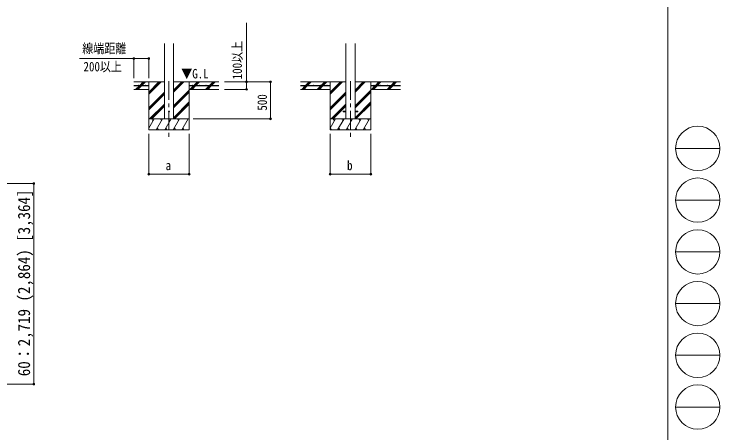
# Model space of a CAD drawing. Units: millimetres at full size, sheet at 1:50; details may follow other scales. Extents: x -14053 to 14053, y -9700 to 9700.
# Drawn here: x 4497 to 14053, y -5600 to 67 of the extents above; entities that cross this region are included whole.
import ezdxf
from ezdxf.enums import TextEntityAlignment as Align

# ---------------------------------------------------------------- set-up
doc = ezdxf.new("R2010")
doc.units = ezdxf.units.MM
doc.header["$LTSCALE"] = 50
doc.header["$PDMODE"] = 32
doc.header["$PDSIZE"] = 25
doc.linetypes.add('CHAIN1', pattern=[8, 5, -1, 1, -1])
for name, color, linetype, lineweight in [('0-8_外構', 6, 'Continuous', 5), ('0-E_枠', 7, 'Continuous', 9), ('F-0_ﾚｲﾔ240', 7, 'Continuous', 9)]:
    doc.layers.add(name, color=color, linetype=linetype, lineweight=lineweight)
doc.styles.add('ＭＳ ゴシック', font='')
doc.styles.get('ＭＳ ゴシック').set_extended_font_data('MS Gothic')

msp = doc.modelspace()

# ---------------------------------------------------------------- linework, layer by layer
at = {"layer": '0-8_外構'}
for p, q in [((4762.79, -2226.85), (3511.79, -2226.85)), ((4762.79, -4939.03), (4762.79, -2226.85)), ((4762.79, -4939.03), (3511.79, -4939.03))]:
    msp.add_line(p, q, dxfattribs=at)
for p in [(4762.79, -2226.85), (4762.79, -4939.03)]:
    msp.add_point(p, dxfattribs=at)
at = {"layer": '0-E_枠', "color": 6, "lineweight": 5}
for p, q in [((7645.48, -52.38), (7645.48, -950.89)), ((6119.48, -535.63), (6119.48, -800.89)), ((6319.48, -535.63), (6119.48, -535.63)), ((6319.48, -535.63), (6319.48, -800.89)), ((7969.48, -850.89), (7344.48, -850.89)), ((7645.48, -950.89), (7344.48, -950.89)), ((6319.48, -2100.89), (6319.48, -1550.89)), ((6869.48, -2100.89), (6869.48, -1550.89)), ((8776.87, -2100.89), (8776.87, -1550.89)), ((9326.87, -2100.89), (9326.87, -1550.89)), ((6319.48, -2100.89), (6869.48, -2100.89)), ((8776.87, -2100.89), (9326.87, -2100.89))]:
    msp.add_line(p, q, dxfattribs=at)
at = {"layer": '0-E_枠', "color": 4, "lineweight": 13}
for p, q in [((6531.98, -1350.89), (6531.98, -332.79)), ((6656.98, -1350.89), (6656.98, -332.79)), ((8989.37, -332.79), (8989.37, -1350.89)), ((9114.37, -332.79), (9114.37, -1350.89)), ((8951.87, -1246.39), (8951.87, -1255.39)), ((8951.87, -1246.39), (8989.37, -1246.39)), ((8951.87, -1255.39), (8989.37, -1255.39)), ((9114.37, -1246.39), (9151.87, -1246.39)), ((9114.37, -1255.39), (9151.87, -1255.39)), ((9151.87, -1246.39), (9151.87, -1255.39))]:
    msp.add_line(p, q, dxfattribs=at)
at = {"layer": '0-E_枠', "color": 6, "lineweight": 18}
msp.add_line((6119.48, -535.63), (5381.93, -535.63), dxfattribs=at)
at = {"layer": '0-E_枠'}
for p, q in [((6531.98, -850.89), (6119.48, -850.89)), ((6198.45, -898.39), (6245.95, -850.89)), ((6212.59, -898.39), (6260.09, -850.89)), ((6226.73, -898.39), (6274.23, -850.89)), ((6319.48, -850.89), (6319.48, -1500.89)), ((6319.48, -1017.77), (6486.36, -850.89)), ((6319.48, -1003.63), (6472.22, -850.89)), ((6319.48, -989.48), (6458.08, -850.89)), ((6656.98, -988.64), (6794.73, -850.89)), ((6656.98, -974.49), (6780.59, -850.89)), ((6656.98, -960.35), (6766.45, -850.89)), ((6656.98, -850.89), (7269.48, -850.89)), ((6869.48, -850.89), (6869.48, -1500.89)), ((6931.08, -898.39), (6978.58, -850.89)), ((6945.22, -898.39), (6992.72, -850.89)), ((6959.36, -898.39), (7006.86, -850.89)), ((7143.21, -898.39), (7190.71, -850.89)), ((7157.35, -898.39), (7204.85, -850.89)), ((7171.5, -898.39), (7219, -850.89)), ((8989.37, -850.89), (8376.87, -850.89)), ((8443.7, -898.39), (8491.2, -850.89)), ((8462.7, -893.53), (8505.35, -850.89)), ((8471.99, -898.39), (8519.49, -850.89)), ((8655.84, -898.39), (8703.34, -850.89)), ((8669.98, -898.39), (8717.48, -850.89)), ((8684.12, -898.39), (8731.62, -850.89)), ((8776.87, -850.89), (8776.87, -1500.89)), ((8776.87, -1017.77), (8943.75, -850.89)), ((8776.87, -1003.63), (8929.61, -850.89)), ((8776.87, -989.48), (8915.47, -850.89)), ((9114.37, -988.64), (9252.12, -850.89)), ((9114.37, -974.49), (9237.98, -850.89)), ((9114.37, -960.35), (9223.84, -850.89)), ((9114.37, -850.89), (9726.87, -850.89)), ((9326.87, -850.89), (9326.87, -1500.89)), ((9388.47, -898.39), (9435.97, -850.89)), ((9402.61, -898.39), (9450.11, -850.89)), ((9416.75, -898.39), (9464.25, -850.89)), ((9600.6, -898.39), (9648.1, -850.89)), ((9614.74, -898.39), (9662.24, -850.89)), ((9628.89, -898.39), (9676.39, -850.89)), ((6319.48, -950.89), (6119.48, -950.89)), ((6147.35, -949.48), (6193.45, -903.39)), ((6160.09, -950.89), (6207.59, -903.39)), ((6174.23, -950.89), (6221.73, -903.39)), ((6869.48, -950.89), (7269.48, -950.89)), ((6878.58, -950.89), (6926.08, -903.39)), ((6892.72, -950.89), (6940.22, -903.39)), ((6906.86, -950.89), (6954.36, -903.39)), ((7090.71, -950.89), (7138.21, -903.39)), ((7104.85, -950.89), (7152.35, -903.39)), ((7119, -950.89), (7166.5, -903.39)), ((8776.87, -950.89), (8376.87, -950.89)), ((8391.2, -950.89), (8438.7, -903.39)), ((8405.35, -950.89), (8452.85, -903.39)), ((8419.49, -950.89), (8466.99, -903.39)), ((8604.74, -949.48), (8650.84, -903.39)), ((8617.48, -950.89), (8664.98, -903.39)), ((8631.62, -950.89), (8679.12, -903.39)), ((9326.87, -950.89), (9726.87, -950.89)), ((9335.97, -950.89), (9383.47, -903.39)), ((9350.11, -950.89), (9397.61, -903.39)), ((9364.25, -950.89), (9411.75, -903.39)), ((9548.1, -950.89), (9595.6, -903.39)), ((9562.24, -950.89), (9609.74, -903.39)), ((9576.38, -950.89), (9623.89, -903.39)), ((6319.48, -1201.61), (6531.98, -989.12)), ((6319.48, -1215.76), (6531.98, -1003.26)), ((6319.48, -1229.9), (6531.98, -1017.4)), ((6656.98, -1172.48), (6869.48, -959.98)), ((6656.98, -1186.62), (6869.48, -974.13)), ((6656.98, -1200.77), (6869.48, -988.27)), ((8776.87, -1201.61), (8989.37, -989.12)), ((8776.87, -1215.76), (8989.37, -1003.26)), ((8776.87, -1229.9), (8989.37, -1017.4)), ((9114.37, -1172.48), (9326.87, -959.98)), ((9114.37, -1186.62), (9326.87, -974.13)), ((9114.37, -1200.77), (9326.87, -988.27)), ((6656.98, -1334.61), (6869.48, -1122.11)), ((6656.98, -1348.75), (6869.48, -1136.26)), ((9114.37, -1334.61), (9326.87, -1122.11)), ((9114.37, -1348.75), (9326.87, -1136.26)), ((6332.34, -1350.89), (6531.98, -1151.25)), ((6346.48, -1350.89), (6531.98, -1165.39)), ((6360.63, -1350.89), (6531.98, -1179.53)), ((6668.99, -1350.89), (6869.48, -1150.4)), ((8789.73, -1350.89), (8989.37, -1151.25)), ((8803.87, -1350.89), (8989.37, -1165.39)), ((8818.02, -1350.89), (8989.37, -1179.53)), ((9126.38, -1350.89), (9326.87, -1150.4)), ((6869.48, -1350.89), (6319.48, -1350.89)), ((6319.48, -1476.34), (6391.91, -1350.89)), ((6376.91, -1376.87), (6361.91, -1350.89)), ((6420.78, -1500.89), (6507.38, -1350.89)), ((6492.38, -1376.87), (6477.38, -1350.89)), ((6536.25, -1500.89), (6622.85, -1350.89)), ((6607.85, -1376.87), (6592.85, -1350.89)), ((6651.72, -1500.89), (6738.32, -1350.89)), ((6723.32, -1376.87), (6708.32, -1350.89)), ((6767.19, -1500.89), (6853.79, -1350.89)), ((6823.79, -1350.89), (6823.79, -1350.89)), ((9326.87, -1350.89), (8776.87, -1350.89)), ((8776.87, -1476.34), (8849.3, -1350.89)), ((8834.3, -1376.87), (8819.3, -1350.89)), ((8878.17, -1500.89), (8964.77, -1350.89)), ((8949.77, -1376.87), (8934.77, -1350.89)), ((8993.64, -1500.89), (9080.24, -1350.89)), ((9065.24, -1376.87), (9050.24, -1350.89)), ((9109.11, -1500.89), (9195.71, -1350.89)), ((9180.71, -1376.87), (9165.71, -1350.89)), ((9224.58, -1500.89), (9311.18, -1350.89)), ((9296.18, -1376.87), (9281.18, -1350.89)), ((6319.48, -1500.89), (6869.48, -1500.89)), ((6435.78, -1474.91), (6450.78, -1500.89)), ((6551.25, -1474.91), (6566.25, -1500.89)), ((6666.72, -1474.91), (6681.72, -1500.89)), ((6782.19, -1474.91), (6797.19, -1500.89)), ((8776.87, -1500.89), (9326.87, -1500.89)), ((8777.7, -1474.91), (8792.7, -1500.89)), ((8893.17, -1474.91), (8908.17, -1500.89)), ((9008.64, -1474.91), (9023.64, -1500.89)), ((9124.11, -1474.91), (9139.11, -1500.89)), ((9239.58, -1474.91), (9254.58, -1500.89))]:
    msp.add_line(p, q, dxfattribs=at)
at = {"layer": '0-E_枠', "linetype": 'CHAIN1'}
for p, q in [((6594.48, -841.68), (6594.48, -1600.89)), ((9051.87, -841.68), (9051.87, -1600.89))]:
    msp.add_line(p, q, dxfattribs=at)
at = {"layer": '0-E_枠', "color": 3, "lineweight": 20}
for p, q in [((6319.48, -898.39), (6119.48, -898.39)), ((6319.48, -903.39), (6119.48, -903.39)), ((6319.48, -898.39), (6319.48, -903.39)), ((6869.48, -898.39), (7269.48, -898.39)), ((6869.48, -898.39), (6869.48, -903.39)), ((6869.48, -903.39), (7269.48, -903.39)), ((8776.87, -898.39), (8376.87, -898.39)), ((8776.87, -903.39), (8376.87, -903.39)), ((8457.85, -898.39), (8459.51, -896.72)), ((8776.87, -898.39), (8776.87, -903.39)), ((9326.87, -898.39), (9726.87, -898.39)), ((9326.87, -898.39), (9326.87, -903.39)), ((9326.87, -903.39), (9726.87, -903.39))]:
    msp.add_line(p, q, dxfattribs=at)
at = {"layer": '0-E_枠', "color": 6, "lineweight": 5}
msp.add_lwpolyline([(7969.48, -850.89), (7969.48, -1350.89), (6919.48, -1350.89)], dxfattribs=at)
at = {"layer": '0-E_枠', "color": 3, "lineweight": 20}
for centre in [(6184.48, -895.89), (6274.48, -895.89), (6914.48, -895.89), (7004.48, -895.89), (7094.48, -895.89), (7184.48, -895.89), (8461.87, -895.89), (8551.87, -895.89), (8641.87, -895.89), (8731.87, -895.89), (9371.87, -895.89), (9461.87, -895.89), (9551.87, -895.89), (9641.87, -895.89)]:
    msp.add_circle(centre, 2.5, dxfattribs=at)
at = {"layer": '0-E_枠'}
msp.add_circle((6594.48, -1250.89), 5, dxfattribs=at)
at = {"layer": '0-E_枠', "color": 6}
for p in [(6119.48, -535.63), (6319.48, -535.63), (7645.48, -850.89), (7969.48, -850.89), (7645.48, -950.89), (7969.48, -1350.89), (6319.48, -2100.89), (6869.48, -2100.89), (8776.87, -2100.89), (9326.87, -2100.89)]:
    msp.add_point(p, dxfattribs=at)
at = {"layer": 'F-0_ﾚｲﾔ240', "color": 5}
msp.add_line((13346.57, 9700), (13346.57, -9700), dxfattribs=at)
at = {"layer": 'F-0_ﾚｲﾔ240', "color": 4, "lineweight": 13}
for p, q in [((13453.43, -1750), (14053.43, -1750)), ((13453.43, -2450), (14053.43, -2450)), ((13453.43, -3150), (14053.43, -3150)), ((13453.43, -3850), (14053.43, -3850)), ((13453.43, -4550), (14053.43, -4550)), ((13453.43, -5250), (14053.43, -5250))]:
    msp.add_line(p, q, dxfattribs=at)
for centre in [(13753.42, -1750), (13753.42, -2450), (13753.42, -3150), (13753.42, -3850), (13753.42, -4550), (13753.42, -5250)]:
    msp.add_circle(centre, 300, dxfattribs=at)

# ---------------------------------------------------------------- texts
at = {"layer": '0-8_外構', "color": 7, "style": 'ＭＳ ゴシック', "width": 0.9}
msp.add_text('60：2,719 (2,864) [3,364]', height=165, rotation=90, dxfattribs=at).set_placement((4762.79, -4832.94), align=Align.BOTTOM_LEFT)
at = {"layer": '0-E_枠', "style": 'ＭＳ ゴシック', "width": 0.85}
for s, p in [('線端距離', (5420.53, -499.66)), ('200以上', (5436.7, -746.1)), ('▼G.L', (6760.37, -841.97)), ('b', (9005.62, -2083.14)), ('a', (6548.23, -2083.14))]:
    msp.add_text(s, height=128.3, dxfattribs=at).set_placement(p, align=Align.BOTTOM_LEFT)
for s, p in [('100以上', (7620.66, -815.44)), ('500', (7959.04, -1239.64))]:
    msp.add_text(s, height=128.3, rotation=90, dxfattribs=at).set_placement(p, align=Align.BOTTOM_LEFT)

doc.saveas('drawing.dxf')
